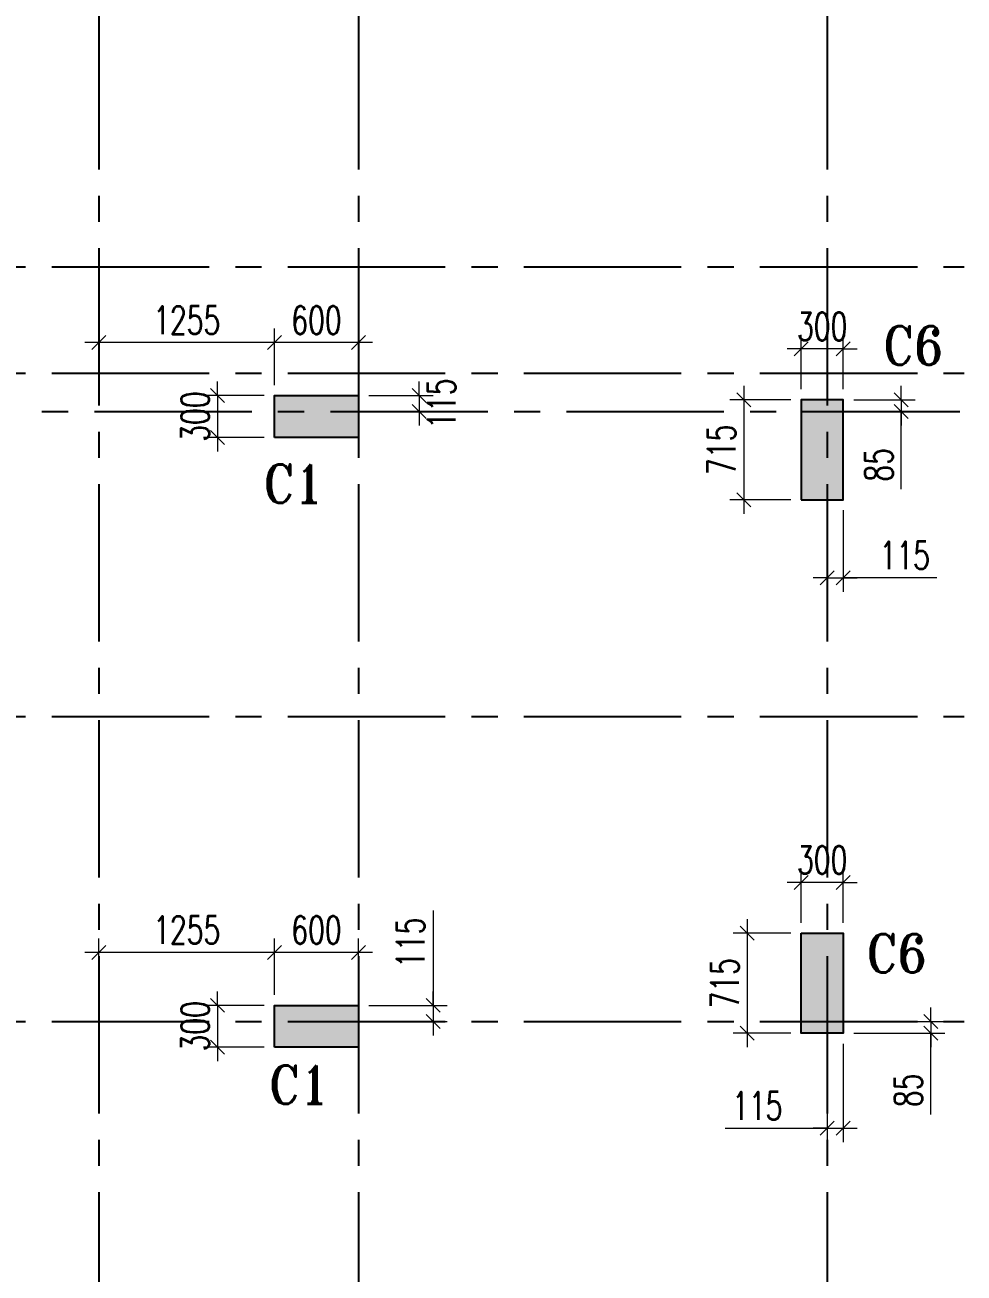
# Model space of a CAD drawing. Header units: millimetres. Extents: x 1123469 to 1752051, y -126924 to 196924.
# Drawn here: x 1436252 to 1442964, y -26813 to -17889 of the extents above; entities that cross this region are included whole.
import ezdxf

# ---------------------------------------------------------------- set-up
doc = ezdxf.new("R2010")
doc.units = ezdxf.units.MM
doc.header["$LTSCALE"] = 500
doc.header["$MEASUREMENT"] = 0
doc.header["$PDMODE"] = 34
for name, pattern in [('CONTINOUS', [0]), ('DASHDOT', [1, 0.5, -0.25, 0, -0.25]), ('Site$0$CENTER2', [1.125, 0.75, -0.125, 0.125, -0.125])]:
    doc.linetypes.add(name, pattern=pattern)
doc.layers.get('Defpoints').update_dxf_attribs({"lineweight": 0})
for name, color, linetype, lineweight in [('COL. NO.', 1, 'DASHDOT', 15), ('CUT OUT', 1, 'Continuous', 13), ('dim-M', 1, 'Continuous', 15), ('TOWER COL HATCH', 253, 'Continuous', 20)]:
    doc.layers.add(name, color=color, linetype=linetype, lineweight=lineweight)
for name, color, linetype in [('GLASS', 5, 'Continuous'), ('GRID', 7, 'Continuous'), ('TOWER AREA COLUMN.', 6, 'Continuous')]:
    doc.layers.add(name, color=color, linetype=linetype)
doc.styles.add('2MM', font='romans.shx', dxfattribs={"width": 0.7})
doc.styles.add('ROMANT', font='romant__.ttf', dxfattribs={"width": 0.9, "height": 600})
doc.dimstyles.new('RAJESH', dxfattribs={"dimtxt": 200, "dimasz": 180, "dimexe": 100, "dimexo": 250, "dimgap": 50, "dimtad": 2, "dimdec": 0, "dimzin": 1, "dimdsep": 46, "dimtxsty": '2MM', "dimblk": 'OBLIQUE', "dimcen": 0, "dimdle": 100, "dimclrd": 1, "dimclre": 1, "dimclrt": 3, "dimadec": 0, "dimazin": 0, "dimtfac": 1, "dimtdec": 0, "dimtix": 1, "dimtmove": 2, "dimatfit": 3, "dimfxl": 1, "dimtolj": 1, "dimlwd": -1, "dimarcsym": 0})

# ---------------------------------------------------------------- blocks, each defined once
blk = doc.blocks.new('EEE')
at = {"layer": 'GRID', "color": 16, "linetype": 'Site$0$CENTER2', "ltscale": 3}
for points in [[(1436780.6, 258923.2), (1436780.6, 223711.9)], [(1438635.6, 258923.2), (1438635.6, 223711.9)], [(1441985.6, 258923.2), (1441985.6, 223711.9)], [(1363880.9, 238538.8), (1442964.5, 238538.8)], [(1363880.9, 237778.8), (1442964.5, 237778.8)], [(1363880.9, 236875.5), (1364185.2, 237504), (1442964.5, 237504)], [(1363880.9, 235324.1), (1442964.5, 235324.1)], [(1363880.9, 233143.8), (1442964.5, 233143.8)]]:
    blk.add_lwpolyline(points, dxfattribs=at)
blk = doc.blocks.new('3tgra')
at = {"layer": 'TOWER COL HATCH'}
h = blk.add_hatch(color=253, dxfattribs=at)
h.dxf.hatch_style = 1
h.paths.add_polyline_path([(1365940.6, 76331.9), (1365640.6, 76331.9), (1365640.6, 77046.9), (1365940.6, 77046.9)])
h = blk.add_hatch(color=253, dxfattribs=at)
h.dxf.hatch_style = 1
h.paths.add_polyline_path([(1369705.6, 76776.9), (1369705.6, 77076.9), (1369105.6, 77076.9), (1369105.6, 76776.9)])
h = blk.add_hatch(color=253, dxfattribs=at)
h.dxf.hatch_style = 1
h.paths.add_polyline_path([(1365940.6, 73231.8), (1365640.6, 73231.8), (1365640.6, 72516.8), (1365940.6, 72516.8)])
h = blk.add_hatch(color=253, dxfattribs=at)
h.dxf.hatch_style = 1
h.paths.add_polyline_path([(1369705.6, 72416.8), (1369705.6, 72716.8), (1369105.6, 72716.8), (1369105.6, 72416.8)])
at = {"layer": 'TOWER AREA COLUMN.', "color": 4}
for points in [[(1365940.6, 76331.9), (1365640.6, 76331.9), (1365640.6, 77046.9), (1365940.6, 77046.9)], [(1369705.6, 76776.9), (1369705.6, 77076.9), (1369105.6, 77076.9), (1369105.6, 76776.9)], [(1365940.6, 73231.8), (1365640.6, 73231.8), (1365640.6, 72516.8), (1365940.6, 72516.8)], [(1369705.6, 72416.8), (1369705.6, 72716.8), (1369105.6, 72716.8), (1369105.6, 72416.8)]]:
    blk.add_lwpolyline(points, close=True, dxfattribs=at)
blk = doc.blocks.new('_Oblique')
at = {"color": 0, "linetype": 'ByBlock', "lineweight": -2}
blk.add_line((-0.5, -0.5), (0.5, 0.5), dxfattribs=at)
blk = doc.blocks.new('*D1303')
at = {"layer": 'Defpoints', "color": 0, "ltscale": 100, "transparency": 16777216}
for p in [(1441800.6, 77411.3), (1441800.6, 77046.9), (1442100.6, 77046.9)]:
    blk.add_point(p, dxfattribs=at)
at = {"layer": 'dim-M', "color": 1, "lineweight": -2, "ltscale": 100, "transparency": 16777216}
for p, q in [((1441800.6, 77121.9), (1441800.6, 77511.3)), ((1442100.6, 77121.9), (1442100.6, 77511.3))]:
    blk.add_line(p, q, dxfattribs=at)
at = {"layer": 'dim-M', "color": 1, "ltscale": 100, "transparency": 16777216}
for p, q in [((1441800.6, 77411.3), (1441700.6, 77411.3)), ((1442100.6, 77411.3), (1441800.6, 77411.3)), ((1442100.6, 77411.3), (1442200.6, 77411.3))]:
    blk.add_line(p, q, dxfattribs=at)
at = {"layer": 'dim-M', "color": 1, "ltscale": 100, "transparency": 16777216, "xscale": 100, "yscale": 100, "zscale": 100}
blk.add_blockref('_Oblique', (1441800.6, 77411.3), dxfattribs=at)
at = {"layer": 'dim-M', "color": 1, "ltscale": 100, "transparency": 16777216, "xscale": 100, "yscale": 100, "zscale": 100, "rotation": 180}
blk.add_blockref('_Oblique', (1442100.6, 77411.3), dxfattribs=at)
at = {"layer": 'dim-M', "color": 3, "ltscale": 100, "transparency": 16777216, "insert": (1441950.6, 77571.3), "char_height": 200, "attachment_point": 5, "style": '2MM'}
blk.add_mtext('\\A1;300', dxfattribs=at)
blk = doc.blocks.new('*D1304')
at = {"layer": 'Defpoints', "color": 0, "ltscale": 100, "transparency": 16777216}
for p in [(1441800.6, 77046.9), (1441389.9, 76331.9), (1441800.6, 76331.9)]:
    blk.add_point(p, dxfattribs=at)
at = {"layer": 'dim-M', "color": 1, "ltscale": 100, "transparency": 16777216}
blk.add_line((1441389.9, 77146.9), (1441389.9, 76231.9), dxfattribs=at)
at = {"layer": 'dim-M', "color": 1, "lineweight": -2, "ltscale": 100, "transparency": 16777216}
for p, q in [((1441725.6, 77046.9), (1441289.9, 77046.9)), ((1441725.6, 76331.9), (1441289.9, 76331.9))]:
    blk.add_line(p, q, dxfattribs=at)
at = {"layer": 'dim-M', "color": 1, "ltscale": 100, "transparency": 16777216, "xscale": 100, "yscale": 100, "zscale": 100}
for p, rotation in [((1441389.9, 77046.9), 90), ((1441389.9, 76331.9), 270)]:
    blk.add_blockref('_Oblique', p, dxfattribs=dict(at, rotation=rotation))
at = {"layer": 'dim-M', "color": 3, "ltscale": 100, "transparency": 16777216, "insert": (1441229.9, 76689.4), "char_height": 200, "attachment_point": 5, "rotation": 90, "style": '2MM'}
blk.add_mtext('\\A1;715', dxfattribs=at)
blk = doc.blocks.new('*D1305')
at = {"layer": 'Defpoints', "color": 0, "ltscale": 100, "transparency": 16777216}
for p in [(1442100.6, 77047.1), (1442100.6, 76962.1), (1442516.2, 76962.1)]:
    blk.add_point(p, dxfattribs=at)
at = {"layer": 'dim-M', "color": 1, "ltscale": 100, "transparency": 16777216}
for p, q in [((1442516.2, 77047.1), (1442516.2, 77147.1)), ((1442516.2, 77047.1), (1442516.2, 76962.1)), ((1442516.2, 77047.1), (1442516.2, 76962.1)), ((1442516.2, 76962.1), (1442516.2, 76862.1)), ((1442516.2, 76408.3), (1442516.2, 76962.1))]:
    blk.add_line(p, q, dxfattribs=at)
at = {"layer": 'dim-M', "color": 1, "lineweight": -2, "ltscale": 100, "transparency": 16777216}
for p, q in [((1442175.6, 77047.1), (1442616.2, 77047.1)), ((1442175.6, 76962.1), (1442616.2, 76962.1))]:
    blk.add_line(p, q, dxfattribs=at)
at = {"layer": 'dim-M', "color": 1, "ltscale": 100, "transparency": 16777216, "xscale": 100, "yscale": 100, "zscale": 100}
for p, rotation in [((1442516.2, 77047.1), 270), ((1442516.2, 76962.1), 90)]:
    blk.add_blockref('_Oblique', p, dxfattribs=dict(at, rotation=rotation))
at = {"layer": 'dim-M', "color": 3, "ltscale": 100, "transparency": 16777216, "insert": (1442356.2, 76581.6), "char_height": 200, "attachment_point": 5, "rotation": 90, "style": '2MM'}
blk.add_mtext('\\A1;85', dxfattribs=at)
blk = doc.blocks.new('*D1306')
at = {"layer": 'Defpoints', "color": 0, "ltscale": 100, "transparency": 16777216}
for p in [(1441985.6, 76331.9), (1442100.6, 76331.9), (1442100.6, 75774.5)]:
    blk.add_point(p, dxfattribs=at)
at = {"layer": 'dim-M', "color": 1, "lineweight": -2, "ltscale": 100, "transparency": 16777216}
for p, q in [((1441985.6, 76256.9), (1441985.6, 75674.5)), ((1442100.6, 76256.9), (1442100.6, 75674.5))]:
    blk.add_line(p, q, dxfattribs=at)
at = {"layer": 'dim-M', "color": 1, "ltscale": 100, "transparency": 16777216}
for p, q in [((1441985.6, 75774.5), (1441885.6, 75774.5)), ((1441985.6, 75774.5), (1442100.6, 75774.5)), ((1441985.6, 75774.5), (1442100.6, 75774.5)), ((1442100.6, 75774.5), (1442200.6, 75774.5)), ((1442770.7, 75774.5), (1442100.6, 75774.5))]:
    blk.add_line(p, q, dxfattribs=at)
at = {"layer": 'dim-M', "color": 1, "ltscale": 100, "transparency": 16777216, "xscale": 100, "yscale": 100, "zscale": 100}
blk.add_blockref('_Oblique', (1441985.6, 75774.5), dxfattribs=at)
at = {"layer": 'dim-M', "color": 1, "ltscale": 100, "transparency": 16777216, "xscale": 100, "yscale": 100, "zscale": 100, "rotation": 180}
blk.add_blockref('_Oblique', (1442100.6, 75774.5), dxfattribs=at)
at = {"layer": 'dim-M', "color": 3, "ltscale": 100, "transparency": 16777216, "insert": (1442540.7, 75934.5), "char_height": 200, "attachment_point": 5, "style": '2MM'}
blk.add_mtext('\\A1;115', dxfattribs=at)
blk = doc.blocks.new('*D1307')
at = {"layer": 'Defpoints', "color": 0, "ltscale": 100, "transparency": 16777216}
for p in [(1441800.6, 73596.1), (1441800.6, 73231.8), (1442100.6, 73231.8)]:
    blk.add_point(p, dxfattribs=at)
at = {"layer": 'dim-M', "color": 1, "lineweight": -2, "ltscale": 100, "transparency": 16777216}
for p, q in [((1441800.6, 73306.8), (1441800.6, 73696.1)), ((1442100.6, 73306.8), (1442100.6, 73696.1))]:
    blk.add_line(p, q, dxfattribs=at)
at = {"layer": 'dim-M', "color": 1, "ltscale": 100, "transparency": 16777216}
for p, q in [((1441800.6, 73596.1), (1441700.6, 73596.1)), ((1442100.6, 73596.1), (1441800.6, 73596.1)), ((1442100.6, 73596.1), (1442200.6, 73596.1))]:
    blk.add_line(p, q, dxfattribs=at)
at = {"layer": 'dim-M', "color": 1, "ltscale": 100, "transparency": 16777216, "xscale": 100, "yscale": 100, "zscale": 100}
blk.add_blockref('_Oblique', (1441800.6, 73596.1), dxfattribs=at)
at = {"layer": 'dim-M', "color": 1, "ltscale": 100, "transparency": 16777216, "xscale": 100, "yscale": 100, "zscale": 100, "rotation": 180}
blk.add_blockref('_Oblique', (1442100.6, 73596.1), dxfattribs=at)
at = {"layer": 'dim-M', "color": 3, "ltscale": 100, "transparency": 16777216, "insert": (1441950.6, 73756.1), "char_height": 200, "attachment_point": 5, "style": '2MM'}
blk.add_mtext('\\A1;300', dxfattribs=at)
blk = doc.blocks.new('*D1308')
at = {"layer": 'Defpoints', "color": 0, "ltscale": 100, "transparency": 16777216}
for p in [(1441800.6, 73231.8), (1441414.9, 72516.8), (1441800.6, 72516.8)]:
    blk.add_point(p, dxfattribs=at)
at = {"layer": 'dim-M', "color": 1, "ltscale": 100, "transparency": 16777216}
blk.add_line((1441414.9, 73331.8), (1441414.9, 72416.8), dxfattribs=at)
at = {"layer": 'dim-M', "color": 1, "lineweight": -2, "ltscale": 100, "transparency": 16777216}
for p, q in [((1441725.6, 73231.8), (1441314.9, 73231.8)), ((1441725.6, 72516.8), (1441314.9, 72516.8))]:
    blk.add_line(p, q, dxfattribs=at)
at = {"layer": 'dim-M', "color": 1, "ltscale": 100, "transparency": 16777216, "xscale": 100, "yscale": 100, "zscale": 100}
for p, rotation in [((1441414.9, 73231.8), 90), ((1441414.9, 72516.8), 270)]:
    blk.add_blockref('_Oblique', p, dxfattribs=dict(at, rotation=rotation))
at = {"layer": 'dim-M', "color": 3, "ltscale": 100, "transparency": 16777216, "insert": (1441254.9, 72874.3), "char_height": 200, "attachment_point": 5, "rotation": 90, "style": '2MM'}
blk.add_mtext('\\A1;715', dxfattribs=at)
blk = doc.blocks.new('*D1309')
at = {"layer": 'Defpoints', "color": 0, "ltscale": 100, "transparency": 16777216}
for p in [(1442100.6, 72601.8), (1442100.6, 72516.8), (1442726.4, 72516.8)]:
    blk.add_point(p, dxfattribs=at)
at = {"layer": 'dim-M', "color": 1, "ltscale": 100, "transparency": 16777216}
for p, q in [((1442726.4, 72601.8), (1442726.4, 72701.8)), ((1442726.4, 72601.8), (1442726.4, 72516.8)), ((1442726.4, 72601.8), (1442726.4, 72516.8)), ((1442726.4, 72516.8), (1442726.4, 72416.8)), ((1442726.4, 71935.7), (1442726.4, 72516.8))]:
    blk.add_line(p, q, dxfattribs=at)
at = {"layer": 'dim-M', "color": 1, "lineweight": -2, "ltscale": 100, "transparency": 16777216}
for p, q in [((1442175.6, 72601.8), (1442826.4, 72601.8)), ((1442175.6, 72516.8), (1442826.4, 72516.8))]:
    blk.add_line(p, q, dxfattribs=at)
at = {"layer": 'dim-M', "color": 1, "ltscale": 100, "transparency": 16777216, "xscale": 100, "yscale": 100, "zscale": 100}
for p, rotation in [((1442726.4, 72601.8), 270), ((1442726.4, 72516.8), 90)]:
    blk.add_blockref('_Oblique', p, dxfattribs=dict(at, rotation=rotation))
at = {"layer": 'dim-M', "color": 3, "ltscale": 100, "transparency": 16777216, "insert": (1442566.4, 72109), "char_height": 200, "attachment_point": 5, "rotation": 90, "style": '2MM'}
blk.add_mtext('\\A1;85', dxfattribs=at)
blk = doc.blocks.new('*D1310')
at = {"layer": 'Defpoints', "color": 0, "ltscale": 100, "transparency": 16777216}
for p in [(1441985.6, 72516.8), (1442100.6, 72516.8), (1442100.6, 71837.7)]:
    blk.add_point(p, dxfattribs=at)
at = {"layer": 'dim-M', "color": 1, "lineweight": -2, "ltscale": 100, "transparency": 16777216}
for p, q in [((1441985.6, 72441.8), (1441985.6, 71737.7)), ((1442100.6, 72441.8), (1442100.6, 71737.7))]:
    blk.add_line(p, q, dxfattribs=at)
at = {"layer": 'dim-M', "color": 1, "ltscale": 100, "transparency": 16777216}
for p, q in [((1441256.3, 71837.7), (1441985.6, 71837.7)), ((1441985.6, 71837.7), (1441885.6, 71837.7)), ((1441985.6, 71837.7), (1442100.6, 71837.7)), ((1441985.6, 71837.7), (1442100.6, 71837.7)), ((1442100.6, 71837.7), (1442200.6, 71837.7))]:
    blk.add_line(p, q, dxfattribs=at)
at = {"layer": 'dim-M', "color": 1, "ltscale": 100, "transparency": 16777216, "xscale": 100, "yscale": 100, "zscale": 100}
blk.add_blockref('_Oblique', (1441985.6, 71837.7), dxfattribs=at)
at = {"layer": 'dim-M', "color": 1, "ltscale": 100, "transparency": 16777216, "xscale": 100, "yscale": 100, "zscale": 100, "rotation": 180}
blk.add_blockref('_Oblique', (1442100.6, 71837.7), dxfattribs=at)
at = {"layer": 'dim-M', "color": 3, "ltscale": 100, "transparency": 16777216, "insert": (1441486.3, 71997.7), "char_height": 200, "attachment_point": 5, "style": '2MM'}
blk.add_mtext('\\A1;115', dxfattribs=at)
blk = doc.blocks.new('*D1380')
at = {"layer": 'Defpoints', "color": 0, "ltscale": 100, "transparency": 16777216}
for p in [(1438035.6, 77455.7), (1438035.6, 77076.9), (1438635.6, 77076.9)]:
    blk.add_point(p, dxfattribs=at)
at = {"layer": 'dim-M', "color": 1, "lineweight": -2, "ltscale": 100, "transparency": 16777216}
for p, q in [((1438035.6, 77151.9), (1438035.6, 77555.7)), ((1438635.6, 77151.9), (1438635.6, 77555.7))]:
    blk.add_line(p, q, dxfattribs=at)
at = {"layer": 'dim-M', "color": 1, "ltscale": 100, "transparency": 16777216}
blk.add_line((1438735.6, 77455.7), (1437935.6, 77455.7), dxfattribs=at)
at = {"layer": 'dim-M', "color": 1, "ltscale": 100, "transparency": 16777216, "xscale": 100, "yscale": 100, "zscale": 100, "rotation": 180}
blk.add_blockref('_Oblique', (1438035.6, 77455.7), dxfattribs=at)
at = {"layer": 'dim-M', "color": 1, "ltscale": 100, "transparency": 16777216, "xscale": 100, "yscale": 100, "zscale": 100}
blk.add_blockref('_Oblique', (1438635.6, 77455.7), dxfattribs=at)
at = {"layer": 'dim-M', "color": 3, "ltscale": 100, "transparency": 16777216, "insert": (1438335.6, 77615.7), "char_height": 200, "attachment_point": 5, "style": '2MM'}
blk.add_mtext('\\A1;600', dxfattribs=at)
blk = doc.blocks.new('*D1381')
at = {"layer": 'Defpoints', "color": 0, "ltscale": 100, "transparency": 16777216}
for p in [(1436780.6, 77455.7), (1436780.6, 77076.9), (1438035.6, 77076.9)]:
    blk.add_point(p, dxfattribs=at)
at = {"layer": 'dim-M', "color": 1, "lineweight": -2, "ltscale": 100, "transparency": 16777216}
for p, q in [((1436780.6, 77151.9), (1436780.6, 77555.7)), ((1438035.6, 77151.9), (1438035.6, 77555.7))]:
    blk.add_line(p, q, dxfattribs=at)
at = {"layer": 'dim-M', "color": 1, "ltscale": 100, "transparency": 16777216}
blk.add_line((1438135.6, 77455.7), (1436680.6, 77455.7), dxfattribs=at)
at = {"layer": 'dim-M', "color": 1, "ltscale": 100, "transparency": 16777216, "xscale": 100, "yscale": 100, "zscale": 100, "rotation": 180}
blk.add_blockref('_Oblique', (1436780.6, 77455.7), dxfattribs=at)
at = {"layer": 'dim-M', "color": 1, "ltscale": 100, "transparency": 16777216, "xscale": 100, "yscale": 100, "zscale": 100}
blk.add_blockref('_Oblique', (1438035.6, 77455.7), dxfattribs=at)
at = {"layer": 'dim-M', "color": 3, "ltscale": 100, "transparency": 16777216, "insert": (1437408.1, 77615.7), "char_height": 200, "attachment_point": 5, "style": '2MM'}
blk.add_mtext('\\A1;1255', dxfattribs=at)
blk = doc.blocks.new('*D1382')
at = {"layer": 'Defpoints', "color": 0, "ltscale": 100, "transparency": 16777216}
for p in [(1438035.6, 77076.9), (1437628, 76776.9), (1438035.6, 76776.9)]:
    blk.add_point(p, dxfattribs=at)
at = {"layer": 'dim-M', "color": 1, "ltscale": 100, "transparency": 16777216}
for p, q in [((1437628, 77076.9), (1437628, 77176.9)), ((1437628, 77076.9), (1437628, 76776.9)), ((1437628, 76776.9), (1437628, 76676.9))]:
    blk.add_line(p, q, dxfattribs=at)
at = {"layer": 'dim-M', "color": 1, "lineweight": -2, "ltscale": 100, "transparency": 16777216}
for p, q in [((1437960.6, 77076.9), (1437528, 77076.9)), ((1437960.6, 76776.9), (1437528, 76776.9))]:
    blk.add_line(p, q, dxfattribs=at)
at = {"layer": 'dim-M', "color": 1, "ltscale": 100, "transparency": 16777216, "xscale": 100, "yscale": 100, "zscale": 100}
for p, rotation in [((1437628, 77076.9), 270), ((1437628, 76776.9), 90)]:
    blk.add_blockref('_Oblique', p, dxfattribs=dict(at, rotation=rotation))
at = {"layer": 'dim-M', "color": 3, "ltscale": 100, "transparency": 16777216, "insert": (1437468, 76926.9), "char_height": 200, "attachment_point": 5, "rotation": 90, "style": '2MM'}
blk.add_mtext('\\A1;300', dxfattribs=at)
blk = doc.blocks.new('*D1383')
at = {"layer": 'Defpoints', "color": 0, "ltscale": 100, "transparency": 16777216}
for p in [(1438635.6, 77076.9), (1438635.6, 76961.9), (1439068.7, 76961.9)]:
    blk.add_point(p, dxfattribs=at)
at = {"layer": 'dim-M', "color": 1, "ltscale": 100, "transparency": 16777216}
for p, q in [((1439068.7, 77076.9), (1439068.7, 77176.9)), ((1439068.7, 77076.9), (1439068.7, 76961.9)), ((1439068.7, 76961.9), (1439068.7, 76861.9))]:
    blk.add_line(p, q, dxfattribs=at)
at = {"layer": 'dim-M', "color": 1, "lineweight": -2, "ltscale": 100, "transparency": 16777216}
for p, q in [((1438710.6, 77076.9), (1439168.7, 77076.9)), ((1438710.6, 76961.9), (1439168.7, 76961.9))]:
    blk.add_line(p, q, dxfattribs=at)
at = {"layer": 'dim-M', "color": 1, "ltscale": 100, "transparency": 16777216, "xscale": 100, "yscale": 100, "zscale": 100}
for p, rotation in [((1439068.7, 77076.9), 270), ((1439068.7, 76961.9), 90)]:
    blk.add_blockref('_Oblique', p, dxfattribs=dict(at, rotation=rotation))
at = {"layer": 'dim-M', "color": 3, "ltscale": 100, "transparency": 16777216, "insert": (1439228.7, 77019.4), "char_height": 200, "attachment_point": 5, "rotation": 90, "style": '2MM'}
blk.add_mtext('\\A1;115', dxfattribs=at)
blk = doc.blocks.new('*D1409')
at = {"layer": 'Defpoints', "color": 0, "ltscale": 100, "transparency": 16777216}
for p in [(1438035.6, 73095.6), (1438035.6, 72716.8), (1438635.6, 72716.8)]:
    blk.add_point(p, dxfattribs=at)
at = {"layer": 'dim-M', "color": 1, "lineweight": -2, "ltscale": 100, "transparency": 16777216}
for p, q in [((1438035.6, 72791.8), (1438035.6, 73195.6)), ((1438635.6, 72791.8), (1438635.6, 73195.6))]:
    blk.add_line(p, q, dxfattribs=at)
at = {"layer": 'dim-M', "color": 1, "ltscale": 100, "transparency": 16777216}
blk.add_line((1438735.6, 73095.6), (1437935.6, 73095.6), dxfattribs=at)
at = {"layer": 'dim-M', "color": 1, "ltscale": 100, "transparency": 16777216, "xscale": 100, "yscale": 100, "zscale": 100, "rotation": 180}
blk.add_blockref('_Oblique', (1438035.6, 73095.6), dxfattribs=at)
at = {"layer": 'dim-M', "color": 1, "ltscale": 100, "transparency": 16777216, "xscale": 100, "yscale": 100, "zscale": 100}
blk.add_blockref('_Oblique', (1438635.6, 73095.6), dxfattribs=at)
at = {"layer": 'dim-M', "color": 3, "ltscale": 100, "transparency": 16777216, "insert": (1438335.6, 73255.6), "char_height": 200, "attachment_point": 5, "style": '2MM'}
blk.add_mtext('\\A1;600', dxfattribs=at)
blk = doc.blocks.new('*D1410')
at = {"layer": 'Defpoints', "color": 0, "ltscale": 100, "transparency": 16777216}
for p in [(1436780.6, 73095.6), (1436780.6, 72716.8), (1438035.6, 72716.8)]:
    blk.add_point(p, dxfattribs=at)
at = {"layer": 'dim-M', "color": 1, "lineweight": -2, "ltscale": 100, "transparency": 16777216}
for p, q in [((1436780.6, 72791.8), (1436780.6, 73195.6)), ((1438035.6, 72791.8), (1438035.6, 73195.6))]:
    blk.add_line(p, q, dxfattribs=at)
at = {"layer": 'dim-M', "color": 1, "ltscale": 100, "transparency": 16777216}
blk.add_line((1438135.6, 73095.6), (1436680.6, 73095.6), dxfattribs=at)
at = {"layer": 'dim-M', "color": 1, "ltscale": 100, "transparency": 16777216, "xscale": 100, "yscale": 100, "zscale": 100, "rotation": 180}
blk.add_blockref('_Oblique', (1436780.6, 73095.6), dxfattribs=at)
at = {"layer": 'dim-M', "color": 1, "ltscale": 100, "transparency": 16777216, "xscale": 100, "yscale": 100, "zscale": 100}
blk.add_blockref('_Oblique', (1438035.6, 73095.6), dxfattribs=at)
at = {"layer": 'dim-M', "color": 3, "ltscale": 100, "transparency": 16777216, "insert": (1437408.1, 73255.6), "char_height": 200, "attachment_point": 5, "style": '2MM'}
blk.add_mtext('\\A1;1255', dxfattribs=at)
blk = doc.blocks.new('*D1411')
at = {"layer": 'Defpoints', "color": 0, "ltscale": 100, "transparency": 16777216}
for p in [(1438035.6, 72716.8), (1437628, 72416.8), (1438035.6, 72416.8)]:
    blk.add_point(p, dxfattribs=at)
at = {"layer": 'dim-M', "color": 1, "ltscale": 100, "transparency": 16777216}
for p, q in [((1437628, 72716.8), (1437628, 72816.8)), ((1437628, 72716.8), (1437628, 72416.8)), ((1437628, 72416.8), (1437628, 72316.8))]:
    blk.add_line(p, q, dxfattribs=at)
at = {"layer": 'dim-M', "color": 1, "lineweight": -2, "ltscale": 100, "transparency": 16777216}
for p, q in [((1437960.6, 72716.8), (1437528, 72716.8)), ((1437960.6, 72416.8), (1437528, 72416.8))]:
    blk.add_line(p, q, dxfattribs=at)
at = {"layer": 'dim-M', "color": 1, "ltscale": 100, "transparency": 16777216, "xscale": 100, "yscale": 100, "zscale": 100}
for p, rotation in [((1437628, 72716.8), 270), ((1437628, 72416.8), 90)]:
    blk.add_blockref('_Oblique', p, dxfattribs=dict(at, rotation=rotation))
at = {"layer": 'dim-M', "color": 3, "ltscale": 100, "transparency": 16777216, "insert": (1437468, 72566.8), "char_height": 200, "attachment_point": 5, "rotation": 90, "style": '2MM'}
blk.add_mtext('\\A1;300', dxfattribs=at)
blk = doc.blocks.new('*D1412')
at = {"layer": 'Defpoints', "color": 0, "ltscale": 100, "transparency": 16777216}
for p in [(1438635.6, 72716.8), (1438635.6, 72601.8), (1439168.7, 72601.8)]:
    blk.add_point(p, dxfattribs=at)
at = {"layer": 'dim-M', "color": 1, "ltscale": 100, "transparency": 16777216}
for p, q in [((1439168.7, 73394), (1439168.7, 72716.8)), ((1439168.7, 72716.8), (1439168.7, 72816.8)), ((1439168.7, 72716.8), (1439168.7, 72601.8)), ((1439168.7, 72716.8), (1439168.7, 72601.8)), ((1439168.7, 72601.8), (1439168.7, 72501.8))]:
    blk.add_line(p, q, dxfattribs=at)
at = {"layer": 'dim-M', "color": 1, "lineweight": -2, "ltscale": 100, "transparency": 16777216}
for p, q in [((1438710.6, 72716.8), (1439268.7, 72716.8)), ((1438710.6, 72601.8), (1439268.7, 72601.8))]:
    blk.add_line(p, q, dxfattribs=at)
at = {"layer": 'dim-M', "color": 1, "ltscale": 100, "transparency": 16777216, "xscale": 100, "yscale": 100, "zscale": 100}
for p, rotation in [((1439168.7, 72716.8), 270), ((1439168.7, 72601.8), 90)]:
    blk.add_blockref('_Oblique', p, dxfattribs=dict(at, rotation=rotation))
at = {"layer": 'dim-M', "color": 3, "ltscale": 100, "transparency": 16777216, "insert": (1439008.7, 73164), "char_height": 200, "attachment_point": 5, "rotation": 90, "style": '2MM'}
blk.add_mtext('\\A1;115', dxfattribs=at)
blk = doc.blocks.new('G012')
at = {"layer": 'COL. NO.', "color": 4, "linetype": 'CONTINOUS', "style": 'ROMANT', "width": 0.9}
for s, p in [('C6', (1442384.5, 77297.5, 0)), ('C1', (1437956, 76309.1, 0)), ('C6', (1442266.2, 72951.6, 0)), ('C1', (1437995.2, 72011.5, 0))]:
    blk.add_text(s, height=275, dxfattribs=at).set_placement(p)
at = {"layer": 'dim-M', "ltscale": 100}
for base, p1, p2, angle, picture, middle in [((1436780.6, 77455.7), (1438035.6, 77076.9), (1436780.6, 77076.9), 180, '*D1381', (1437408.1, 77615.7)), ((1438035.6, 77455.7), (1438635.6, 77076.9), (1438035.6, 77076.9), 180, '*D1380', (1438335.6, 77615.7)), ((1441800.6, 77411.3), (1442100.6, 77046.9), (1441800.6, 77046.9), 180, '*D1303', (1441950.6, 77571.3)), ((1439068.7, 76961.9), (1438635.6, 77076.9), (1438635.6, 76961.9), 90, '*D1383', (1439228.7, 77019.4)), ((1437628, 76776.9), (1438035.6, 77076.9), (1438035.6, 76776.9), 90, '*D1382', (1437468, 76926.9)), ((1441389.9, 76331.9), (1441800.6, 77046.9), (1441800.6, 76331.9), 90, '*D1304', (1441229.9, 76689.4)), ((1441800.6, 73596.1), (1442100.6, 73231.8), (1441800.6, 73231.8), 180, '*D1307', (1441950.6, 73756.1)), ((1436780.6, 73095.6), (1438035.6, 72716.8), (1436780.6, 72716.8), 180, '*D1410', (1437408.1, 73255.6)), ((1438035.6, 73095.6), (1438635.6, 72716.8), (1438035.6, 72716.8), 180, '*D1409', (1438335.6, 73255.6)), ((1441414.9, 72516.8), (1441800.6, 73231.8), (1441800.6, 72516.8), 90, '*D1308', (1441254.9, 72874.3)), ((1437628, 72416.8), (1438035.6, 72716.8), (1438035.6, 72416.8), 90, '*D1411', (1437468, 72566.8))]:
    dim = blk.add_linear_dim(base=base, p1=p1, p2=p2, angle=angle, dimstyle='RAJESH', override={"dimasz": 100, "dimexo": 75, "dimgap": 60, "dimtmove": 1}, dxfattribs=at)
    dim.commit()
    dim.dimension.update_dxf_attribs({"geometry": picture, "text_midpoint": middle})
for base, p1, p2, angle, picture, middle in [((1442516.2, 76962.1), (1442100.6, 77047.1), (1442100.6, 76962.1), 90, '*D1305', (1442576.2, 76581.6)), ((1442100.6, 75774.5), (1441985.6, 76331.9), (1442100.6, 76331.9), 180, '*D1306', (1442540.7, 75984.5)), ((1439168.7, 72601.8), (1438635.6, 72716.8), (1438635.6, 72601.8), 90, '*D1412', (1439247.4, 73164)), ((1442726.4, 72516.8), (1442100.6, 72601.8), (1442100.6, 72516.8), 90, '*D1309', (1442771.2, 72109)), ((1442100.6, 71837.7), (1441985.6, 72516.8), (1442100.6, 72516.8), 180, '*D1310', (1441486.3, 71752.1))]:
    dim = blk.add_linear_dim(base=base, p1=p1, p2=p2, angle=angle, dimstyle='RAJESH', override={"dimasz": 100, "dimexo": 75, "dimgap": 60, "dimtmove": 1}, dxfattribs=at)
    dim.commit()
    dim.dimension.update_dxf_attribs({"geometry": picture, "text_midpoint": middle, "dimtype": 128})

msp = doc.modelspace()

# ---------------------------------------------------------------- block references
at = {"layer": 'CUT OUT', "color": 4, "xscale": -1}
msp.add_blockref('3tgra', (2807741.3, -97615.5), dxfattribs=at)
at = {"layer": 'dim-M', "color": 4}
msp.add_blockref('G012', (0, -97615.5), dxfattribs=at)
at = {"layer": 'GLASS', "color": 4}
msp.add_blockref('EEE', (0, -258157.5), dxfattribs=at)

doc.saveas('drawing.dxf')
